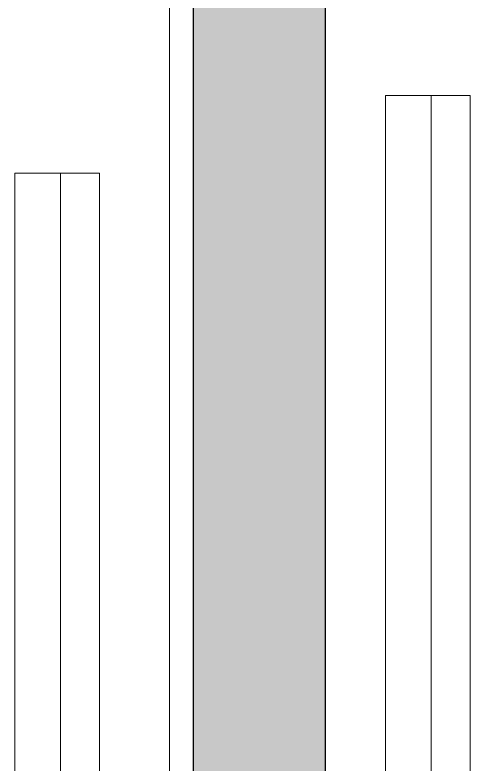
# Model space of a CAD drawing. Header units: millimetres. Extents: x 155927 to 317870, y -36033 to 97293.
# Drawn here: x 227748 to 228098, y 31971 to 32547 of the extents above; entities that cross this region are included whole.
import ezdxf

# ---------------------------------------------------------------- set-up
doc = ezdxf.new("R2010")
doc.units = ezdxf.units.MM
doc.header["$MEASUREMENT"] = 0
for name, color, linetype, lineweight in [('A-GENM', 8, 'CONTINUOUS', 9), ('A-WALL-PATT', 7, 'CONTINUOUS', 9), ('I-FURN', 8, 'CONTINUOUS', 9), ('I-WALL', 7, 'CONTINUOUS', 9)]:
    doc.layers.add(name, color=color, linetype=linetype, lineweight=lineweight)

msp = doc.modelspace()

# ---------------------------------------------------------------- hatches: boundary and pattern name
at = {"layer": 'A-WALL-PATT'}
msp.add_hatch(color=256, dxfattribs=at).paths.add_polyline_path([(227884.93, 29907.61), (227986.93, 29907.61), (227986.93, 34245.61), (227884.93, 34245.61), (227884.93, 30208)], flags=0)

# ---------------------------------------------------------------- linework, layer by layer
at = {"layer": 'A-GENM'}
msp.add_line((227866.93, 34227.61), (227866.93, 29907.61), dxfattribs=at)
at = {"layer": 'I-FURN'}
for p, q in [((228068.02, 32485.19), (228033.02, 32485.19)), ((228033.02, 32485.19), (228033.02, 30085.19)), ((228068.02, 32485.19), (228098.02, 32485.19)), ((228068.02, 30085.19), (228068.02, 32485.19)), ((228068.02, 30085.19), (228068.02, 32485.19)), ((228098.02, 32485.19), (228098.02, 30085.19)), ((227782.97, 32425.19), (227747.97, 32425.19)), ((227747.97, 32425.19), (227747.97, 30025.19)), ((227782.97, 32425.19), (227812.97, 32425.19)), ((227782.97, 30025.19), (227782.97, 32425.19)), ((227782.97, 30025.19), (227782.97, 32425.19)), ((227812.97, 32425.19), (227812.97, 30025.19))]:
    msp.add_line(p, q, dxfattribs=at)
at = {"layer": 'I-WALL', "lineweight": 30}
for p, q in [((227884.93, 34245.61), (227884.93, 29907.61)), ((227986.93, 29907.61), (227986.93, 34245.61))]:
    msp.add_line(p, q, dxfattribs=at)

doc.saveas('drawing.dxf')
